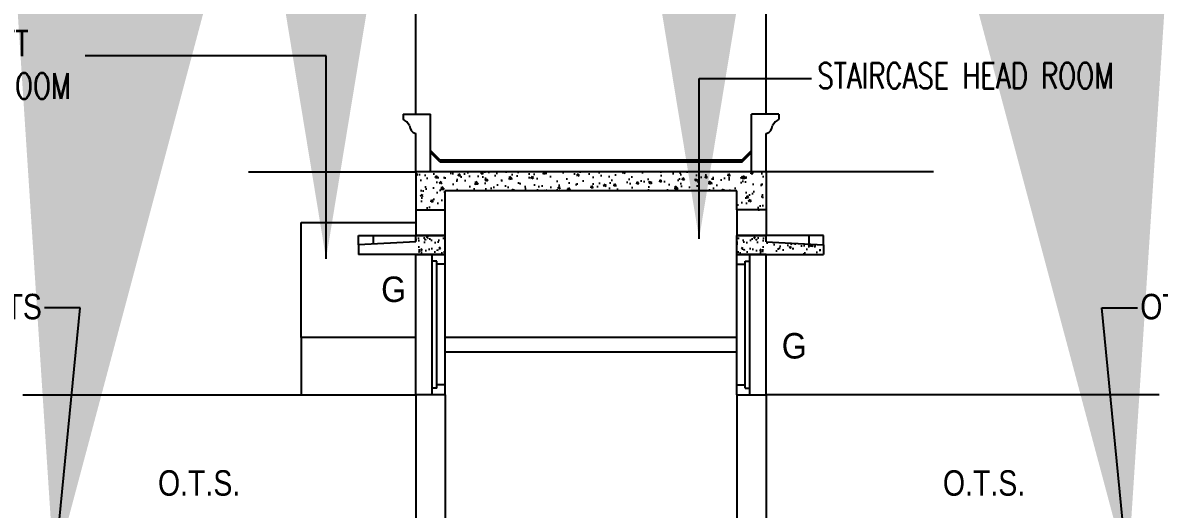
# Model space of a CAD drawing. Header units: metres. Extents: x 10 to 343, y 349 to 530.
# Drawn here: x 261.5 to 270.42, y 470.63 to 474.45 of the extents above; entities that cross this region are included whole.
import ezdxf

# ---------------------------------------------------------------- set-up
doc = ezdxf.new("R2010")
doc.units = ezdxf.units.M
doc.linetypes.add('DASHED2', pattern=[0.375, 0.25, -0.125])
doc.linetypes.add('HIDDEN', pattern=[0.375, 0.25, -0.125])
doc.styles.add('m', font='micross.ttf', dxfattribs={"width": 0.9, "height": 350})
doc.styles.add('RS3', font='romans.shx', dxfattribs={"width": 0.75, "height": 200})
doc.styles.add('style1', font='micross.ttf')
doc.dimstyles.new('1', dxfattribs={"dimtxt": 2, "dimasz": 100, "dimexe": 100, "dimexo": 0, "dimgap": 50, "dimtad": 1, "dimdec": 0, "dimzin": 3, "dimdsep": 46, "dimtxsty": 'RS3', "dimblk": 'ARCHTICK', "dimcen": 150, "dimdle": 100, "dimclrd": 256, "dimclre": 256, "dimclrt": 6, "dimadec": 0, "dimazin": 0, "dimtfac": 1, "dimtdec": 0, "dimtmove": 2, "dimatfit": 3, "dimfxl": 0, "dimlwd": -1, "dimlwe": -1, "dimarcsym": 0})

# ---------------------------------------------------------------- blocks, each defined once
blk = doc.blocks.new('_ArchTick')
at = {"color": 0, "linetype": 'ByBlock', "const_width": 0.15}
blk.add_lwpolyline([(-0.5, -0.5), (0.5, 0.5)], dxfattribs=at)

msp = doc.modelspace()

# ---------------------------------------------------------------- hatches: boundary and pattern name
at = {"ltscale": 200}
h = msp.add_hatch(dxfattribs=at)
h.set_pattern_fill('AR-CONC', color=256, scale=0.025, style=0)
h.set_pattern_definition([(130, (180.11207, 580.53543), (-0.17931505, -0.01568803), [0.01875, -0.20625]), (185, (180.11207, 580.53543), (0.03468783, 0.18804803), [0.015, -0.165]), (79.5486, (180.09713, 580.53413), (-0.14462735, 0.17235989), [0.01593505, -0.17528553]), (133.8158, (180.11207, 580.58543), (-0.26681026, -0.04137975), [0.028125, -0.309375]), (83.3644, (180.08984, 580.58199), (-0.2336657, 0.24352947), [0.02390257, -0.26292825]), (188.8158, (180.11207, 580.58543), (-0.2336655, 0.24352965), [0.0225, -0.2475]), (159, (180.08707, 580.57293), (-0.14922676, -0.10065472), [0.01875, -0.20625]), (214, (180.08707, 580.57293), (-0.06082883, 0.1812875), [0.015, -0.165]), (108.5486, (180.07464, 580.56455), (-0.21005566, 0.08063262), [0.01593505, -0.17528553]), (142.5, (180.112073, 580.535434), (-0.003039964, 0.083223463), [0, -0.163, 0, -0.1675, 0, -0.165625]), (172.5, (180.11207, 580.53543), (-0.065767384, 0.09860293), [0, -0.0955, 0, -0.15925, 0, -0.063125]), (212.5, (180.167823, 580.535434), (-0.13345561, -0.005638718), [0, -0.0625, 0, -0.195, 0, -0.25875]), (222.5, (180.19282, 580.53543), (-0.14579654, 0.02502625), [0, -0.08125, 0, -0.1295, 0, -0.18375])])
h.paths.add_polyline_path([(264.5897, 473.2812), (267.3397, 473.2812), (267.3397, 472.9812), (267.1097, 472.9812), (267.1097, 473.1312), (264.8197, 473.1312), (264.8197, 472.9812), (264.5897, 472.9812)])
at = {"ltscale": 400}
h = msp.add_hatch(dxfattribs=at)
h.set_pattern_fill('AR-CONC', color=256, scale=0.02, style=0)
h.set_pattern_definition([(130, (20396.81502, -12048.72528), (-0.1434520365, -0.012550427), [0.015, -0.165]), (185, (20396.81502, -12048.72528), (0.0277502667, 0.1504384267), [0.012, -0.132]), (79.5486, (20396.80306, -12048.72632), (-0.11570187634, 0.1378879084), [0.012748038, -0.1402284224]), (133.8158, (20396.81502, -12048.68528), (-0.2134482097, -0.0331038029), [0.0225, -0.2475]), (83.3644, (20396.79723, -12048.68804), (-0.1869325411, 0.1948235742), [0.0191220576, -0.2103426]), (188.8158, (20396.81502, -12048.68528), (-0.186932389, 0.1948237202), [0.018, -0.198]), (159, (20396.79502, -12048.69528), (-0.1193814104, -0.08052377813), [0.015, -0.165]), (214, (20396.79502, -12048.69528), (-0.0486630664, 0.145030009), [0.012, -0.132]), (108.5486, (20396.78507, -12048.70199), (-0.1680445257, 0.06450609934), [0.012748038, -0.1402284224]), (142.5, (20396.815016, -12048.72528), (-0.00243197106, 0.06657877077), [0, -0.1304, 0, -0.134, 0, -0.1325]), (172.5, (20396.815016, -12048.72528), (-0.05261390749, 0.07888234238), [0, -0.0764, 0, -0.1274, 0, -0.0505]), (212.5, (20396.859616, -12048.72528), (-0.10676448723, -0.00451097435), [0, -0.05, 0, -0.156, 0, -0.207]), (222.5, (20396.87962, -12048.72528), (-0.11663723387, 0.02002099647), [0, -0.065, 0, -0.1036, 0, -0.147])])
h.paths.add_polyline_path([(264.5897, 472.7812), (264.8197, 472.7812), (264.8197, 472.6312), (264.5897, 472.6312)])
h = msp.add_hatch(dxfattribs=at)
h.set_pattern_fill('AR-CONC', color=256, scale=0.02, style=0)
h.set_pattern_definition([(130, (20396.81502, -12048.72528), (-0.1434520365, -0.012550427), [0.015, -0.165]), (185, (20396.81502, -12048.72528), (0.0277502667, 0.1504384267), [0.012, -0.132]), (79.5486, (20396.80306, -12048.72632), (-0.11570187634, 0.1378879084), [0.012748038, -0.1402284224]), (133.8158, (20396.81502, -12048.68528), (-0.2134482097, -0.0331038029), [0.0225, -0.2475]), (83.3644, (20396.79723, -12048.68804), (-0.1869325411, 0.1948235742), [0.0191220576, -0.2103426]), (188.8158, (20396.81502, -12048.68528), (-0.186932389, 0.1948237202), [0.018, -0.198]), (159, (20396.79502, -12048.69528), (-0.1193814104, -0.08052377813), [0.015, -0.165]), (214, (20396.79502, -12048.69528), (-0.0486630664, 0.145030009), [0.012, -0.132]), (108.5486, (20396.78507, -12048.70199), (-0.1680445257, 0.06450609934), [0.012748038, -0.1402284224]), (142.5, (20396.815016, -12048.72528), (-0.00243197106, 0.06657877077), [0, -0.1304, 0, -0.134, 0, -0.1325]), (172.5, (20396.815016, -12048.72528), (-0.05261390749, 0.07888234238), [0, -0.0764, 0, -0.1274, 0, -0.0505]), (212.5, (20396.859616, -12048.72528), (-0.10676448723, -0.00451097435), [0, -0.05, 0, -0.156, 0, -0.207]), (222.5, (20396.87962, -12048.72528), (-0.11663723387, 0.02002099647), [0, -0.065, 0, -0.1036, 0, -0.147])])
h.paths.add_polyline_path([(264.5897, 472.7812), (264.8197, 472.7812), (264.8197, 472.6312), (264.5897, 472.6312)])
h = msp.add_hatch(dxfattribs=at)
h.set_pattern_fill('AR-CONC', color=256, scale=0.02, style=0)
h.set_pattern_definition([(50, (-19864.8856, -12048.72528), (0.1434520365, -0.012550427), [0.015, -0.165]), (355, (-19864.8856, -12048.72528), (-0.0277502667, 0.1504384267), [0.012, -0.132]), (100.4514, (-19864.87365, -12048.72632), (0.11570187634, 0.1378879084), [0.012748038, -0.1402284224]), (46.1842, (-19864.8856, -12048.68528), (0.2134482097, -0.0331038029), [0.0225, -0.2475]), (96.6356, (-19864.86782, -12048.68804), (0.1869325411, 0.1948235742), [0.0191220576, -0.2103426]), (351.1842, (-19864.8856, -12048.68528), (0.186932389, 0.1948237202), [0.018, -0.198]), (21, (-19864.8656, -12048.69528), (0.1193814104, -0.08052377813), [0.015, -0.165]), (326, (-19864.8656, -12048.69528), (0.0486630664, 0.145030009), [0.012, -0.132]), (71.4514, (-19864.85566, -12048.70199), (0.1680445257, 0.06450609934), [0.012748038, -0.1402284224]), (37.5, (-19864.885604, -12048.72528), (0.00243197106, 0.06657877077), [0, -0.1304, 0, -0.134, 0, -0.1325]), (7.5, (-19864.885604, -12048.72528), (0.05261390749, 0.07888234238), [0, -0.0764, 0, -0.1274, 0, -0.0505]), (327.5, (-19864.930204, -12048.72528), (0.10676448723, -0.00451097435), [0, -0.05, 0, -0.156, 0, -0.207]), (317.5, (-19864.9502, -12048.72528), (0.11663723387, 0.02002099647), [0, -0.065, 0, -0.1036, 0, -0.147])])
h.paths.add_polyline_path([(267.3397, 472.7812), (267.1097, 472.7812), (267.1097, 472.6312), (267.3397, 472.6312)])
h = msp.add_hatch(dxfattribs=at)
h.set_pattern_fill('AR-CONC', color=256, scale=0.02, style=0)
h.set_pattern_definition([(50, (-19864.8856, -12048.72528), (0.1434520365, -0.012550427), [0.015, -0.165]), (355, (-19864.8856, -12048.72528), (-0.0277502667, 0.1504384267), [0.012, -0.132]), (100.4514, (-19864.87365, -12048.72632), (0.11570187634, 0.1378879084), [0.012748038, -0.1402284224]), (46.1842, (-19864.8856, -12048.68528), (0.2134482097, -0.0331038029), [0.0225, -0.2475]), (96.6356, (-19864.86782, -12048.68804), (0.1869325411, 0.1948235742), [0.0191220576, -0.2103426]), (351.1842, (-19864.8856, -12048.68528), (0.186932389, 0.1948237202), [0.018, -0.198]), (21, (-19864.8656, -12048.69528), (0.1193814104, -0.08052377813), [0.015, -0.165]), (326, (-19864.8656, -12048.69528), (0.0486630664, 0.145030009), [0.012, -0.132]), (71.4514, (-19864.85566, -12048.70199), (0.1680445257, 0.06450609934), [0.012748038, -0.1402284224]), (37.5, (-19864.885604, -12048.72528), (0.00243197106, 0.06657877077), [0, -0.1304, 0, -0.134, 0, -0.1325]), (7.5, (-19864.885604, -12048.72528), (0.05261390749, 0.07888234238), [0, -0.0764, 0, -0.1274, 0, -0.0505]), (327.5, (-19864.930204, -12048.72528), (0.10676448723, -0.00451097435), [0, -0.05, 0, -0.156, 0, -0.207]), (317.5, (-19864.9502, -12048.72528), (0.11663723387, 0.02002099647), [0, -0.065, 0, -0.1036, 0, -0.147])])
h.paths.add_polyline_path([(267.3397, 472.7812), (267.1097, 472.7812), (267.1097, 472.6312), (267.3397, 472.6312)])
h = msp.add_hatch(dxfattribs=at)
h.set_pattern_fill('AR-CONC', color=256, scale=0.02, style=0)
h.set_pattern_definition([(50, (-2788.95363, 1475.14239), (0.1434520365, -0.012550427), [0.015, -0.165]), (355, (-2788.95363, 1475.14239), (-0.027750267, 0.150438427), [0.012, -0.132]), (100.4514, (-2788.94168, 1475.14135), (0.1157018763, 0.1378879084), [0.012748038, -0.1402284224]), (46.1842, (-2788.95363, 1475.1824), (0.21344821, -0.033103803), [0.0225, -0.2475]), (96.6356, (-2788.93585, 1475.17963), (0.186932541, 0.194823574), [0.019122058, -0.2103426]), (351.1842, (-2788.95363, 1475.1824), (0.186932389, 0.19482372), [0.018, -0.198]), (21, (-2788.93363, 1475.17239), (0.1193814104, -0.080523778), [0.015, -0.165]), (326, (-2788.93363, 1475.17239), (0.0486630664, 0.145030009), [0.012, -0.132]), (71.4514, (-2788.92369, 1475.16568), (0.168044526, 0.0645060993), [0.012748038, -0.1402284224]), (37.5, (-2788.953634, 1475.14239), (0.0024319711, 0.0665787708), [0, -0.1304, 0, -0.134, 0, -0.1325]), (7.5, (-2788.953634, 1475.14239), (0.0526139075, 0.0788823424), [0, -0.0764, 0, -0.1274, 0, -0.0505]), (327.5, (-2788.998234, 1475.14239), (0.1067644872, -0.00451097435), [0, -0.05, 0, -0.156, 0, -0.207]), (317.5, (-2789.01823, 1475.14239), (0.116637234, 0.0200209965), [0, -0.065, 0, -0.1036, 0, -0.147])])
h.paths.add_polyline_path([(267.7701, 472.7073), (267.3397, 472.7312), (267.3397, 472.6312), (267.7583, 472.6312)])
h.paths.add_polyline_path([(267.7898, 472.7062), (267.7701, 472.7073), (267.7583, 472.6312), (267.7898, 472.6312)])

# ---------------------------------------------------------------- linework, layer by layer
for p, q in [((264.5897, 473.7312), (264.5897, 474.8812)), ((267.3397, 473.7312), (267.3397, 474.8812)), ((264.4897, 473.7312), (264.4897, 473.6937)), ((264.4897, 473.7312), (264.7047, 473.7312)), ((264.7047, 473.2812), (264.7047, 473.7312)), ((267.2247, 473.2812), (267.2247, 473.7312)), ((267.4397, 473.7312), (267.2247, 473.7312)), ((267.4397, 473.7312), (267.4397, 473.6937)), ((264.5897, 473.2812), (264.5897, 473.5812)), ((267.3397, 473.2812), (267.3397, 473.5812)), ((264.7797, 473.3712), (264.7047, 473.4462)), ((264.7797, 473.3562), (264.7047, 473.4312)), ((267.1497, 473.3712), (267.2247, 473.4462)), ((267.1497, 473.3562), (267.2247, 473.4312)), ((267.1497, 473.3712), (264.7797, 473.3712)), ((267.1497, 473.3562), (264.7797, 473.3562)), ((267.3397, 473.2812), (264.5897, 473.2812)), ((264.5897, 473.2812), (264.5897, 472.9812)), ((267.3397, 473.2812), (267.3397, 472.9812)), ((267.1097, 473.1312), (264.8197, 473.1312)), ((264.8197, 472.9812), (264.8197, 473.1312)), ((267.1097, 472.9812), (267.1097, 473.1312)), ((264.5897, 472.9812), (264.8197, 472.9812)), ((264.5897, 472.9812), (264.5897, 472.7812)), ((264.8197, 472.7812), (264.8197, 472.9812)), ((267.3397, 472.9812), (267.1097, 472.9812)), ((267.1097, 472.9812), (267.1097, 472.7812)), ((267.3397, 472.9812), (267.3397, 472.7812)), ((263.6897, 471.9812), (263.6897, 472.8812)), ((263.6897, 472.8812), (264.5897, 472.8812)), ((264.1396, 472.7062), (264.1396, 472.7812)), ((264.1396, 472.7812), (264.2546, 472.7812)), ((264.2546, 472.7812), (264.2546, 472.711)), ((264.5897, 472.7312), (264.5897, 472.7812)), ((264.8197, 472.7812), (264.5897, 472.7812)), ((264.5897, 472.7312), (264.5897, 472.7812)), ((264.8197, 472.7812), (264.5897, 472.7812)), ((264.8197, 472.6312), (264.8197, 472.7812)), ((264.8197, 472.6312), (264.8197, 472.7812)), ((267.1097, 472.6312), (267.1097, 472.7812)), ((267.1097, 472.7812), (267.3397, 472.7812)), ((267.1097, 472.6312), (267.1097, 472.7812)), ((267.1097, 472.7812), (267.3397, 472.7812)), ((267.3397, 472.7312), (267.3397, 472.7812)), ((267.3397, 472.7312), (267.3397, 472.7812)), ((267.7898, 472.7812), (267.6748, 472.7812)), ((267.6748, 472.7812), (267.6748, 472.711)), ((267.7898, 472.7812), (267.6748, 472.7812)), ((267.6748, 472.7812), (267.6748, 472.711)), ((267.7898, 472.7062), (267.7898, 472.7812)), ((267.7898, 472.7062), (267.7898, 472.7812)), ((264.5896, 472.7312), (264.1396, 472.7062)), ((264.1396, 472.7062), (264.1396, 472.6312)), ((267.3398, 472.7312), (267.7898, 472.7062)), ((267.3398, 472.7312), (267.7898, 472.7062)), ((267.7898, 472.7062), (267.7898, 472.6312)), ((267.7898, 472.7062), (267.7898, 472.6312)), ((264.5896, 472.6312), (264.1396, 472.6312)), ((264.8197, 472.6312), (264.5897, 472.6312)), ((264.8197, 472.6312), (264.5897, 472.6312)), ((264.8197, 472.6312), (264.5897, 472.6312)), ((264.8197, 472.6312), (264.5897, 472.6312)), ((264.8197, 472.6312), (264.5897, 472.6312)), ((264.8197, 472.6312), (264.5897, 472.6312)), ((264.8197, 472.6312), (264.5897, 472.6312)), ((264.8197, 472.6312), (264.5897, 472.6312)), ((264.8197, 472.6312), (264.5897, 472.6312)), ((264.8197, 472.6312), (264.5897, 472.6312)), ((267.1097, 472.6312), (267.3397, 472.6312)), ((267.1097, 472.6312), (267.3397, 472.6312)), ((267.1097, 472.6312), (267.3397, 472.6312)), ((267.1097, 472.6312), (267.3397, 472.6312)), ((267.1097, 472.6312), (267.3397, 472.6312)), ((267.1097, 472.6312), (267.3397, 472.6312)), ((267.1097, 472.6312), (267.3397, 472.6312)), ((267.1097, 472.6312), (267.3397, 472.6312)), ((267.1097, 472.6312), (267.3397, 472.6312)), ((267.1097, 472.6312), (267.3397, 472.6312)), ((267.3398, 472.6312), (267.7898, 472.6312)), ((267.3398, 472.6312), (267.7898, 472.6312)), ((264.5897, 471.9812), (263.6897, 471.9812)), ((263.6897, 471.9812), (263.6897, 471.5312)), ((267.1097, 471.8662), (264.8197, 471.8662)), ((261.5047, 471.5312), (264.5897, 471.5312)), ((264.5897, 471.5312), (264.5897, 470.5312)), ((264.8197, 471.5312), (264.5897, 471.5312)), ((264.8197, 471.5312), (264.8197, 470.5312)), ((267.1097, 471.5312), (267.1097, 470.5312)), ((267.1097, 471.5312), (267.3397, 471.5312)), ((267.3397, 471.5312), (267.3397, 470.5312)), ((270.4247, 471.5312), (267.3397, 471.5312))]:
    msp.add_line(p, q, dxfattribs=at)
at = {"linetype": 'HIDDEN', "ltscale": 600}
for p, q in [((263.2763, 473.2812), (264.5897, 473.2812)), ((268.6531, 473.2812), (267.3397, 473.2812))]:
    msp.add_line(p, q, dxfattribs=at)
for p, q in [((264.2546, 472.7812), (264.5897, 472.7812)), ((267.6748, 472.7812), (267.3397, 472.7812)), ((264.5897, 471.5312), (264.5897, 472.6312)), ((264.7175, 471.5312), (264.7175, 472.6312)), ((264.7558, 472.5801), (264.7175, 472.5801)), ((264.7558, 471.5823), (264.7558, 472.5801)), ((264.8197, 471.5312), (264.8197, 472.6312)), ((267.1097, 471.5312), (267.1097, 472.6312)), ((267.1736, 471.5823), (267.1736, 472.5801)), ((267.1736, 472.5801), (267.2119, 472.5801)), ((267.2119, 471.5312), (267.2119, 472.6312)), ((267.3397, 471.5312), (267.3397, 472.6312)), ((264.8197, 472.5546), (264.7558, 472.5546)), ((267.1097, 472.5546), (267.1736, 472.5546)), ((264.8197, 471.6079), (264.7558, 471.6079)), ((267.1097, 471.6079), (267.1736, 471.6079)), ((264.7558, 471.5823), (264.7175, 471.5823)), ((267.1736, 471.5823), (267.2119, 471.5823))]:
    msp.add_line(p, q)
at = {"linetype": 'Continuous'}
for p, q in [((264.5897, 472.7812), (264.8197, 472.7812)), ((264.5897, 472.7812), (264.8197, 472.7812)), ((267.3397, 472.7812), (267.1097, 472.7812)), ((267.3397, 472.7812), (267.1097, 472.7812)), ((264.5897, 472.6312), (264.8197, 472.6312)), ((264.5897, 472.6312), (264.8197, 472.6312)), ((264.5897, 472.6312), (264.8197, 472.6312)), ((264.5897, 472.6312), (264.8197, 472.6312)), ((267.3397, 472.6312), (267.1097, 472.6312)), ((267.3397, 472.6312), (267.1097, 472.6312)), ((267.3397, 472.6312), (267.1097, 472.6312)), ((267.3397, 472.6312), (267.1097, 472.6312))]:
    msp.add_line(p, q, dxfattribs=at)
at = {"linetype": 'DASHED2', "ltscale": 600}
msp.add_line((267.1097, 471.9812), (264.8197, 471.9812), dxfattribs=at)
at = {"ltscale": 400}
for centre, radius, start, end in [((264.4068, 473.5609), 0.1566, 31.35377, 58.0252), ((267.5226, 473.5609), 0.1566, 121.9748, 148.64623), ((264.6046, 473.6436), 0.0642, 181.1052, 256.53819), ((267.3248, 473.6436), 0.0642, 283.46181, 358.8948)]:
    msp.add_arc(centre, radius, start, end, dxfattribs=at)

# ---------------------------------------------------------------- texts
for s, style, width, p in [('UP TO LIFT  ', 'RS3', 0.75, (260.4443, 474.1864)), ('STAIRCASE HEAD ROOM', 'RS3', 0.75, (267.7413, 473.9343)), ('  MACHINE ROOM', 'RS3', 0.75, (260.139, 473.8536)), ('G', 'style1', 0.9, (264.3178, 472.2584)), ('OTS', 'm', 0.8, (261.1956, 472.1226)), ('OTS', 'm', 0.8, (270.2754, 472.1226)), ('G', 'style1', 0.9, (267.4618, 471.8151)), ('O.T.S.', 'm', 0.8, (262.5664, 470.7386)), ('O.T.S.', 'm', 0.8, (268.7266, 470.7386))]:
    msp.add_text(s, height=0.2, dxfattribs=dict(style=style, width=width)).set_placement(p)

# ---------------------------------------------------------------- leaders
for points in [[(263.8854, 472.5974), (263.8854, 474.1893), (261.9937, 474.1893)], [(266.8132, 472.7547), (266.8132, 474.0113), (267.6954, 474.0113)], [(261.7514, 470.1398), (261.9551, 472.2141), (261.6756, 472.2141)], [(270.178, 470.1398), (269.9743, 472.2141), (270.2538, 472.2141)]]:
    msp.add_leader(points, dimstyle='1', override={"dimgap": 50, "dimtad": 0, "dimfxl": 200, "dimfxlon": 1}, dxfattribs=at)

doc.saveas('drawing.dxf')
